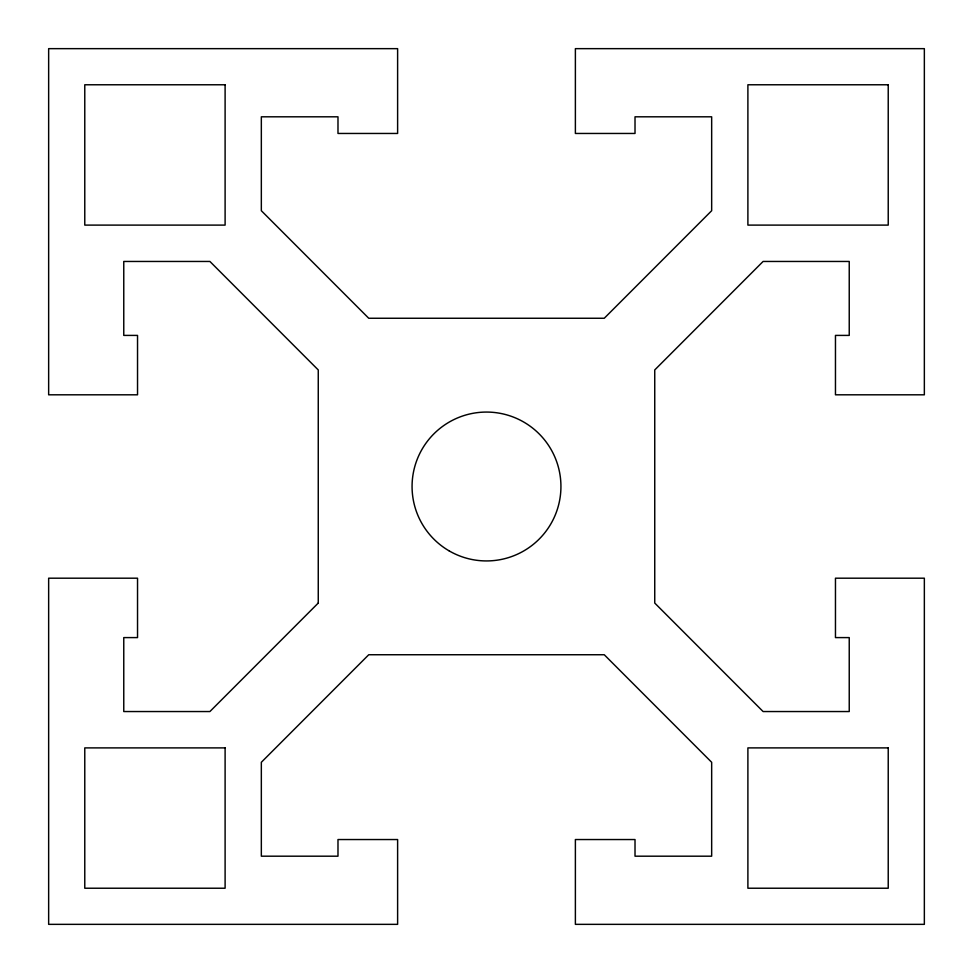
<?xml version="1.0" encoding="UTF-8"?>
<svg xmlns="http://www.w3.org/2000/svg" width="973" height="973" viewBox="0 0 973 973"><rect width="100%" height="100%" fill="white"/><g stroke="black" fill="none" stroke-linecap="round" stroke-linejoin="round"><path stroke-width="1.46" d="M318.256 603.053L209.9 711.543L123.766 711.543L123.766 637.595L137.534 637.595L137.534 578.193L48.65 578.193L48.65 924.35L397.616 924.35L397.616 839.541L337.984 839.541L337.984 856.191L261.336 856.191L261.336 762.285L368.743 654.744L604.257 654.744L711.664 762.285L711.664 856.191L635.016 856.191L635.016 839.541L575.384 839.541L575.384 924.35L924.35 924.35L924.35 578.193L835.466 578.193L835.466 637.595L849.234 637.595L849.234 711.543L763.1 711.543L654.744 603.053L654.744 369.947L763.1 261.457L849.234 261.457L849.234 335.405L835.466 335.405L835.466 394.807L924.35 394.807L924.35 48.65L575.384 48.65L575.384 133.459L635.016 133.459L635.016 116.809L711.664 116.809L711.664 210.715L604.257 318.256L368.743 318.256L261.336 210.715L261.336 116.809L337.984 116.809L337.984 133.459L397.616 133.459L397.616 48.65L48.65 48.65L48.65 394.807L137.534 394.807L137.534 335.405L123.766 335.405L123.766 261.457L209.9 261.457L318.256 369.947L318.256 603.053M225.104 84.773L84.773 84.773L84.773 225.104L225.104 225.104L225.104 84.773M888.227 84.773L747.896 84.773L747.896 225.104L888.227 225.104L888.227 84.773M225.104 747.896L84.773 747.896L84.773 888.227L225.104 888.227L225.104 747.896M888.227 747.896L747.896 747.896L747.896 888.227L888.227 888.227L888.227 747.896M449.283 550.961A74.434 74.434 0 0 0 560.934 486.5A74.434 74.434 0 0 0 449.283 422.039A74.434 74.434 0 0 0 449.283 550.961"/></g></svg>
